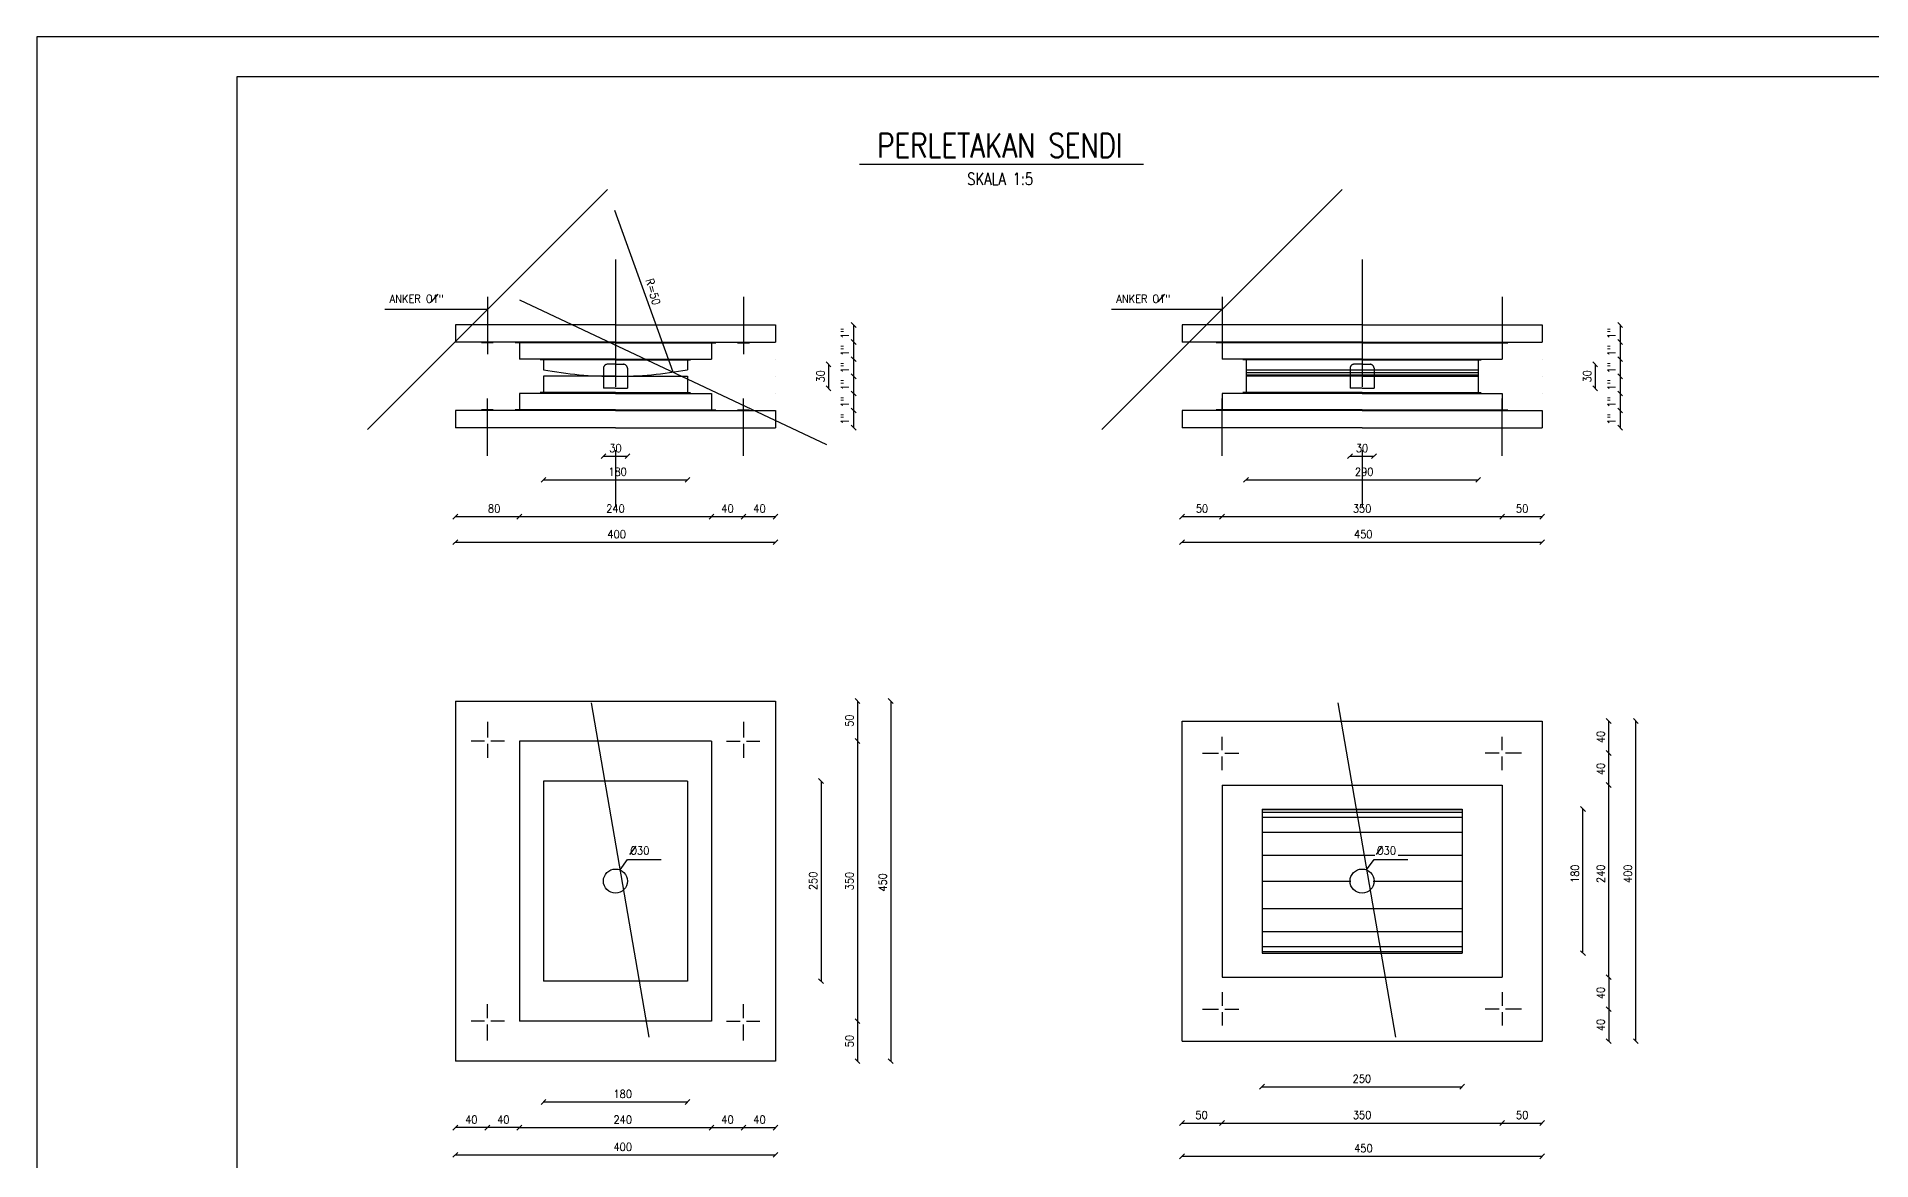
# Model space of a CAD drawing. Header units: metres. Extents: x 93.1 to 177.2, y 360.2 to 419.6.
# Drawn here: x 93.11 to 138.96, y 391.48 to 419.57 of the extents above; entities that cross this region are included whole.
import ezdxf
from ezdxf.enums import TextEntityAlignment as Align

# ---------------------------------------------------------------- set-up
doc = ezdxf.new("R2010")
doc.units = ezdxf.units.M
doc.header["$MEASUREMENT"] = 0
doc.header["$PDMODE"] = 33
doc.header["$PDSIZE"] = 0.0001
doc.linetypes.add('HIDDEN2', pattern=[4.7625, 3.175, -1.5875])
doc.layers.get('0').update_dxf_attribs({"linetype": 'CONTINUOUS'})
doc.layers.get('DEFPOINTS').update_dxf_attribs({"linetype": 'CONTINUOUS'})
for name, color, linetype in [('1', 1, 'CONTINUOUS'), ('2', 2, 'CONTINUOUS'), ('2000', 7, 'CONTINUOUS'), ('3', 3, 'CONTINUOUS'), ('4', 4, 'CONTINUOUS'), ('6', 6, 'CONTINUOUS'), ('7', 7, 'CONTINUOUS'), ('8', 8, 'CONTINUOUS'), ('9', 9, 'CONTINUOUS')]:
    doc.layers.add(name, color=color, linetype=linetype)
doc.styles.get("Standard").update_dxf_attribs({"font": 'Simplex.shx', "width": 0.9})
doc.dimstyles.new('A', dxfattribs={"dimscale": 0, "dimtxt": 0.08, "dimasz": 0.06, "dimexe": 0.1, "dimexo": 0.1, "dimgap": 0.04, "dimtad": 1, "dimrnd": 0.0001, "dimzin": 0, "dimdsep": 46, "dimtxsty": 'Standard', "dimblk1": 'OBLIQUE', "dimblk2": 'OBLIQUE', "dimsah": 1, "dimcen": 0, "dimse1": 1, "dimse2": 1, "dimclrd": 256, "dimclre": 256, "dimclrt": 256, "dimaunit": 1, "dimadec": 0, "dimazin": 0, "dimtfac": 0.1, "dimtdec": 1, "dimtofl": 0, "dimtmove": 0, "dimatfit": 1, "dimldrblk": 'OBLIQUE', "dimfxl": 1, "dimtolj": 1, "dimtzin": 0, "dimarcsym": 0})

# ---------------------------------------------------------------- blocks, each defined once
blk = doc.blocks.new('_OBLIQUE')
at = {"color": 0, "linetype": 'ByBlock'}
blk.add_line((-0.5, -0.5), (0.5, 0.5), dxfattribs=at)

msp = doc.modelspace()

# ---------------------------------------------------------------- hatches: boundary and pattern name
at = {"layer": '1'}
h = msp.add_hatch(dxfattribs=at)
h.set_pattern_fill('LINE', color=256, scale=0.02, style=0)
h.set_pattern_definition([(0, (-379.45827, -553.95912), (0, 0.0635), [])])
h.paths.add_polyline_path([(125.929, 411.08), (125.929, 411.244), (123.329, 411.244), (123.329, 411.08)])
h.paths.add_polyline_path([(129.129, 411.08), (129.129, 411.244), (126.529, 411.244), (126.529, 411.08)])
h.paths.add_polyline_path([(126.229, 411.08), (126.229, 411.244), (125.929, 411.244), (125.929, 411.08)])
h.paths.add_polyline_path([(126.529, 411.08), (126.529, 411.244), (126.229, 411.244), (126.229, 411.08)])

# ---------------------------------------------------------------- linework, layer by layer
for p, q in [((123.329, 411.244), (129.129, 411.244)), ((123.729, 400.255), (128.729, 400.255)), ((123.729, 400.19), (128.729, 400.19)), ((123.729, 400.065), (128.729, 400.065)), ((123.729, 399.684), (128.729, 399.684)), ((123.729, 399.112), (126.548, 399.112)), ((127.128, 399.112), (128.729, 399.112)), ((123.729, 398.464), (125.951, 398.464)), ((126.506, 398.464), (128.729, 398.464)), ((123.729, 397.779), (128.729, 397.779)), ((123.729, 397.207), (128.729, 397.207)), ((123.729, 396.826), (128.729, 396.826)), ((123.729, 396.701), (128.729, 396.701))]:
    msp.add_line(p, q, dxfattribs=at)
at = {"layer": '2', "linetype": 'HIDDEN2'}
for p, q in [((107.569, 413.996), (107.569, 407.807)), ((126.229, 413.996), (126.229, 407.807))]:
    msp.add_line(p, q, dxfattribs=at)
at = {"layer": '2'}
for p, q in [((102.976, 412.938), (103.136, 413.13)), ((121.135, 412.938), (121.296, 413.13)), ((107.926, 399.124), (108.085, 399.334)), ((126.586, 399.124), (126.744, 399.334))]:
    msp.add_line(p, q, dxfattribs=at)
at = {"layer": '2', "linetype": 'ByBlock'}
for p, q in [((113.522, 412.364), (113.522, 411.936)), ((132.682, 412.364), (132.682, 411.936)), ((113.522, 411.936), (113.522, 411.508)), ((132.682, 411.936), (132.682, 411.508)), ((112.896, 411.38), (112.896, 410.78)), ((113.522, 411.508), (113.522, 411.08)), ((132.056, 411.38), (132.056, 410.78)), ((132.682, 411.508), (132.682, 411.08)), ((113.522, 411.08), (113.522, 410.652)), ((132.682, 411.08), (132.682, 410.652)), ((113.522, 410.652), (113.522, 410.224)), ((132.682, 410.652), (132.682, 410.224)), ((113.522, 410.224), (113.522, 409.796)), ((132.682, 410.224), (132.682, 409.796)), ((107.269, 409.084), (107.869, 409.084)), ((125.929, 409.084), (126.529, 409.084)), ((105.769, 408.494), (109.369, 408.494)), ((123.329, 408.494), (129.129, 408.494)), ((103.569, 407.573), (105.169, 407.573)), ((105.169, 407.573), (109.969, 407.573)), ((109.969, 407.573), (110.769, 407.573)), ((110.769, 407.573), (111.569, 407.573)), ((121.729, 407.573), (122.729, 407.573)), ((122.729, 407.573), (129.729, 407.573)), ((129.729, 407.573), (130.729, 407.573)), ((103.569, 406.933), (111.569, 406.933)), ((121.729, 406.933), (130.729, 406.933)), ((113.617, 402.964), (113.617, 401.964)), ((114.449, 402.964), (114.449, 393.964)), ((132.393, 401.664), (132.393, 402.464)), ((133.073, 394.464), (133.073, 402.464)), ((113.617, 401.964), (113.617, 394.964)), ((132.393, 400.864), (132.393, 401.664)), ((112.708, 400.964), (112.708, 395.964)), ((132.393, 396.064), (132.393, 400.864)), ((131.75, 396.664), (131.75, 400.264)), ((132.393, 396.064), (132.393, 395.264)), ((132.393, 395.264), (132.393, 394.464)), ((113.617, 394.964), (113.617, 393.964)), ((123.729, 393.324), (128.729, 393.324)), ((105.769, 392.942), (109.369, 392.942)), ((104.369, 392.3), (103.569, 392.3)), ((105.169, 392.3), (104.369, 392.3)), ((105.169, 392.3), (109.969, 392.3)), ((109.969, 392.3), (110.769, 392.3)), ((110.769, 392.3), (111.569, 392.3)), ((121.729, 392.416), (122.729, 392.416)), ((122.729, 392.416), (129.729, 392.416)), ((129.729, 392.416), (130.729, 392.416)), ((103.569, 391.62), (111.569, 391.62)), ((121.729, 391.584), (130.729, 391.584))]:
    msp.add_line(p, q, dxfattribs=at)
at = {"layer": '2', "color": 0, "linetype": 'ByBlock'}
for p in [(111.569, 412.364), (130.729, 412.364), (111.569, 411.936), (111.569, 411.936), (113.522, 411.936), (130.729, 411.936), (130.729, 411.936), (132.682, 411.936), (107.569, 411.38), (111.569, 411.508), (111.569, 411.508), (113.522, 411.508), (126.229, 411.38), (130.729, 411.508), (130.729, 411.508), (132.682, 411.508), (111.569, 411.08), (111.569, 411.08), (113.522, 411.08), (130.729, 411.08), (130.729, 411.08), (132.682, 411.08), (105.769, 410.652), (107.269, 410.78), (107.569, 410.78), (107.869, 410.78), (109.369, 410.652), (111.569, 410.652), (111.569, 410.652), (112.896, 410.78), (113.522, 410.652), (123.329, 410.652), (125.929, 410.78), (126.229, 410.78), (126.529, 410.78), (129.129, 410.652), (130.729, 410.652), (130.729, 410.652), (132.056, 410.78), (132.682, 410.652), (111.569, 410.224), (111.569, 410.224), (113.522, 410.224), (130.729, 410.224), (130.729, 410.224), (132.682, 410.224), (103.569, 409.796), (103.569, 409.796), (105.169, 409.796), (105.169, 409.796), (109.969, 409.796), (109.969, 409.796), (111.569, 409.796), (111.569, 409.796), (111.569, 409.796), (113.522, 409.796), (121.729, 409.796), (121.729, 409.796), (122.729, 409.796), (122.729, 409.796), (129.729, 409.796), (130.729, 409.796), (130.729, 409.796), (130.729, 409.796), (132.682, 409.796), (107.869, 409.084), (110.769, 409.094), (110.769, 409.094), (126.529, 409.084), (129.729, 409.094), (109.369, 408.494), (129.129, 408.494), (105.169, 407.573), (109.969, 407.573), (110.769, 407.573), (111.569, 407.573), (122.729, 407.573), (129.729, 407.573), (130.729, 407.573), (111.569, 406.933), (130.729, 406.933), (111.569, 402.964), (111.569, 402.964), (130.729, 402.464), (130.729, 402.464), (132.393, 402.464), (133.073, 402.464), (111.176, 401.964), (111.176, 401.964), (113.617, 401.964), (129.305, 401.664), (129.305, 401.664), (132.393, 401.664), (109.369, 400.964), (129.729, 400.864), (129.729, 400.864), (132.393, 400.864), (128.729, 400.264), (131.75, 400.264), (123.729, 396.664), (128.729, 396.664), (128.729, 396.664), (105.769, 395.964), (109.369, 395.964), (109.369, 395.964), (112.708, 395.964), (129.729, 396.064), (129.729, 396.064), (129.729, 396.064), (129.729, 396.064), (110.769, 395.387), (110.769, 395.387), (129.815, 395.264), (129.815, 395.264), (132.393, 395.264), (104.369, 394.877), (104.369, 394.877), (105.169, 394.964), (105.169, 394.964), (109.969, 394.964), (109.969, 394.964), (109.969, 394.964), (109.969, 394.964), (113.617, 394.964), (122.729, 394.857), (122.729, 394.857), (121.729, 394.464), (121.729, 394.464), (130.729, 394.464), (130.729, 394.464), (130.729, 394.464), (130.729, 394.464), (132.393, 394.464), (103.569, 393.964), (103.569, 393.964), (111.569, 393.964), (111.569, 393.964), (111.569, 393.964), (111.569, 393.964), (113.617, 393.964), (114.449, 393.964), (128.729, 393.324), (109.369, 392.942), (103.569, 392.3), (104.369, 392.3), (109.969, 392.3), (110.769, 392.3), (111.569, 392.3), (122.729, 392.416), (129.729, 392.416), (130.729, 392.416), (111.569, 391.62), (130.729, 391.584)]:
    msp.add_point(p, dxfattribs=at)
at = {"layer": '2000', "color": 71}
msp.add_lwpolyline([(93.105, 360.169), (177.205, 360.169), (177.205, 419.569), (93.105, 419.569)], close=True, dxfattribs=at)
at = {"layer": '2000', "color": 76}
msp.add_lwpolyline([(98.105, 361.169), (176.205, 361.169), (176.205, 418.569), (98.105, 418.569)], close=True, dxfattribs=at)
at = {"layer": '3'}
for centre in [(107.569, 398.464), (126.229, 398.464)]:
    msp.add_circle(centre, 0.3, dxfattribs=at)
at = {"layer": '4'}
for p, q in [((107.569, 412.364), (103.569, 412.364)), ((103.569, 412.364), (103.569, 411.936)), ((107.569, 412.364), (111.569, 412.364)), ((111.569, 412.364), (111.569, 411.936)), ((121.729, 412.364), (121.729, 411.936)), ((126.229, 412.364), (121.729, 412.364)), ((126.229, 412.364), (130.729, 412.364)), ((130.729, 412.364), (130.729, 411.936)), ((107.569, 411.936), (103.569, 411.936)), ((105.169, 411.936), (105.169, 411.508)), ((107.569, 411.936), (111.569, 411.936)), ((109.969, 411.936), (109.969, 411.508)), ((126.229, 411.936), (121.729, 411.936)), ((122.729, 411.936), (122.729, 411.508)), ((126.229, 411.936), (130.729, 411.936)), ((129.729, 411.936), (129.729, 411.508)), ((107.569, 411.508), (105.169, 411.508)), ((105.769, 411.508), (105.769, 411.244)), ((107.569, 411.508), (109.969, 411.508)), ((109.369, 411.508), (109.369, 411.244)), ((126.229, 411.508), (122.729, 411.508)), ((123.329, 411.508), (123.329, 411.08)), ((126.229, 411.508), (129.729, 411.508)), ((129.129, 411.508), (129.129, 411.08)), ((105.769, 411.08), (105.769, 410.652)), ((107.569, 411.08), (105.769, 411.08)), ((107.569, 411.08), (109.369, 411.08)), ((109.369, 411.08), (109.369, 410.652)), ((126.229, 411.08), (123.329, 411.08)), ((123.329, 411.08), (123.329, 410.652)), ((126.229, 411.08), (129.129, 411.08)), ((129.129, 411.08), (129.129, 410.652)), ((105.169, 410.652), (105.169, 410.224)), ((107.569, 410.652), (105.169, 410.652)), ((107.569, 410.652), (109.969, 410.652)), ((109.969, 410.652), (109.969, 410.224)), ((126.229, 410.652), (122.729, 410.652)), ((122.729, 410.652), (122.729, 410.224)), ((126.229, 410.652), (129.729, 410.652)), ((129.729, 410.652), (129.729, 410.224)), ((103.569, 410.224), (103.569, 409.796)), ((107.569, 410.224), (103.569, 410.224)), ((107.569, 410.224), (111.569, 410.224)), ((111.569, 410.224), (111.569, 409.796)), ((126.229, 410.224), (121.729, 410.224)), ((121.729, 410.224), (121.729, 409.796)), ((126.229, 410.224), (130.729, 410.224)), ((130.729, 410.224), (130.729, 409.796)), ((107.569, 409.796), (103.569, 409.796)), ((107.569, 409.796), (111.569, 409.796)), ((126.229, 409.796), (121.729, 409.796)), ((126.229, 409.796), (130.729, 409.796)), ((103.569, 402.964), (111.569, 402.964)), ((103.569, 402.964), (103.569, 393.964)), ((111.569, 402.964), (111.569, 393.964)), ((121.729, 402.464), (130.729, 402.464)), ((121.729, 394.464), (121.729, 402.464)), ((130.729, 402.464), (130.729, 394.464)), ((121.729, 394.464), (130.729, 394.464)), ((111.569, 393.964), (103.569, 393.964))]:
    msp.add_line(p, q, dxfattribs=at)
at = {"layer": '4', "linetype": 'HIDDEN2'}
for p, q in [((107.569, 411.38), (107.369, 411.38)), ((107.569, 411.38), (107.769, 411.38)), ((126.229, 411.38), (126.029, 411.38)), ((126.229, 411.38), (126.429, 411.38)), ((107.269, 411.28), (107.269, 410.78)), ((107.869, 411.28), (107.869, 410.78)), ((125.929, 411.28), (125.929, 410.78)), ((126.529, 411.28), (126.529, 410.78)), ((107.569, 410.78), (107.269, 410.78)), ((107.569, 410.78), (107.869, 410.78)), ((126.229, 410.78), (125.929, 410.78)), ((126.229, 410.78), (126.529, 410.78))]:
    msp.add_line(p, q, dxfattribs=at)
for centre, start, end in [((107.369, 411.28), 90, 180), ((107.769, 411.28), 0, 90), ((126.029, 411.28), 90, 180), ((126.429, 411.28), 0, 90)]:
    msp.add_arc(centre, 0.1, start, end, dxfattribs=at)
at = {"layer": '4'}
for start, end in [(259.6302, 270), (270, 280.3698)]:
    msp.add_arc((107.569, 421.08), 10, start, end, dxfattribs=at)
at = {"layer": '6'}
for p, q in [((120.768, 416.375), (113.67, 416.375)), ((109.969, 401.964), (105.169, 401.964)), ((105.169, 401.964), (105.169, 394.964)), ((109.969, 401.964), (109.969, 394.964)), ((109.369, 400.964), (105.769, 400.964)), ((105.769, 400.964), (105.769, 395.964)), ((109.369, 400.964), (109.369, 395.964)), ((122.729, 400.864), (129.729, 400.864)), ((122.729, 400.864), (122.729, 396.064)), ((129.729, 400.864), (129.729, 396.064)), ((123.729, 400.264), (128.729, 400.264)), ((123.729, 400.264), (123.729, 396.664)), ((128.729, 400.264), (128.729, 396.664)), ((123.729, 396.664), (128.729, 396.664)), ((109.369, 395.964), (105.769, 395.964)), ((122.729, 396.064), (129.729, 396.064)), ((109.969, 394.964), (105.169, 394.964))]:
    msp.add_line(p, q, dxfattribs=at)
at = {"layer": '7'}
for p, q in [((104.369, 402.447), (104.369, 402.051)), ((110.769, 402.447), (110.769, 402.051)), ((104.293, 401.964), (103.962, 401.964)), ((104.369, 401.89), (104.369, 401.54)), ((104.795, 401.964), (104.454, 401.964)), ((110.343, 401.964), (110.684, 401.964)), ((110.769, 401.89), (110.769, 401.54)), ((110.845, 401.964), (111.176, 401.964)), ((122.245, 401.664), (122.642, 401.664)), ((122.729, 401.739), (122.729, 402.071)), ((122.802, 401.664), (123.152, 401.664)), ((129.655, 401.664), (129.305, 401.664)), ((129.729, 401.739), (129.729, 402.071)), ((130.212, 401.664), (129.815, 401.664)), ((122.729, 401.238), (122.729, 401.579)), ((129.729, 401.238), (129.729, 401.579)), ((104.369, 395.038), (104.369, 395.387)), ((110.769, 395.038), (110.769, 395.387)), ((122.245, 395.264), (122.642, 395.264)), ((122.729, 395.689), (122.729, 395.349)), ((122.802, 395.264), (123.152, 395.264)), ((129.655, 395.264), (129.305, 395.264)), ((129.729, 395.689), (129.729, 395.349)), ((130.212, 395.264), (129.815, 395.264)), ((104.293, 394.964), (103.962, 394.964)), ((104.369, 394.48), (104.369, 394.877)), ((104.795, 394.964), (104.454, 394.964)), ((110.343, 394.964), (110.684, 394.964)), ((110.769, 394.48), (110.769, 394.877)), ((110.845, 394.964), (111.176, 394.964)), ((122.729, 395.188), (122.729, 394.857)), ((129.729, 395.188), (129.729, 394.857))]:
    msp.add_line(p, q, dxfattribs=at)
at = {"layer": '8'}
for p, q in [((107.569, 411.916), (105.061, 411.916)), ((107.569, 411.916), (110.078, 411.916)), ((126.229, 411.916), (122.62, 411.916)), ((126.229, 411.916), (129.837, 411.916)), ((107.569, 411.488), (105.689, 411.488)), ((107.569, 411.488), (109.449, 411.488)), ((126.229, 411.488), (123.249, 411.488)), ((126.229, 411.488), (129.209, 411.488)), ((107.569, 410.672), (105.689, 410.672)), ((107.569, 410.672), (109.449, 410.672)), ((126.229, 410.672), (123.249, 410.672)), ((126.229, 410.672), (129.209, 410.672)), ((107.569, 410.244), (105.061, 410.244)), ((107.569, 410.244), (110.078, 410.244)), ((126.229, 410.244), (122.62, 410.244)), ((126.229, 410.244), (129.837, 410.244))]:
    msp.add_line(p, q, dxfattribs=at)
at = {"layer": '9', "linetype": 'HIDDEN2'}
for p, q in [((104.369, 413.067), (104.369, 411.636)), ((110.769, 413.067), (110.769, 411.636)), ((122.729, 413.067), (122.729, 411.636)), ((129.729, 413.067), (129.729, 411.636)), ((104.369, 409.094), (104.369, 410.525)), ((110.769, 409.094), (110.769, 410.525)), ((122.729, 409.094), (122.729, 410.525)), ((129.729, 409.094), (129.729, 410.525))]:
    msp.add_line(p, q, dxfattribs=at)
at = {"layer": '9'}
for p, q in [((104.516, 411.92), (104.222, 411.92)), ((110.622, 411.92), (110.916, 411.92)), ((122.876, 411.92), (122.582, 411.92)), ((129.582, 411.92), (129.876, 411.92)), ((104.516, 410.241), (104.222, 410.241)), ((110.622, 410.241), (110.916, 410.241)), ((122.876, 410.241), (122.582, 410.241)), ((129.582, 410.241), (129.876, 410.241))]:
    msp.add_line(p, q, dxfattribs=at)
at = {"layer": 'DEFPOINTS', "color": 0, "linetype": 'ByBlock'}
for p in [(107.824, 411.084), (126.484, 411.084)]:
    msp.add_point(p, dxfattribs=at)

# ---------------------------------------------------------------- block references
at = {"layer": '2', "linetype": 'ByBlock', "xscale": 0.12, "yscale": 0.12, "zscale": 0.12}
for p, rotation in [((113.522, 412.364), 90), ((132.682, 412.364), 90), ((113.522, 411.936), 270), ((113.522, 411.936), 90), ((132.682, 411.936), 90), ((132.682, 411.936), 270), ((112.896, 411.38), 90), ((113.522, 411.508), 270), ((113.522, 411.508), 90), ((132.056, 411.38), 90), ((132.682, 411.508), 90), ((132.682, 411.508), 270), ((112.896, 410.78), 270), ((113.522, 411.08), 270), ((113.522, 411.08), 90), ((132.056, 410.78), 270), ((132.682, 411.08), 90), ((132.682, 411.08), 270), ((113.522, 410.652), 270), ((113.522, 410.652), 90), ((132.682, 410.652), 90), ((132.682, 410.652), 270), ((113.522, 410.224), 270), ((113.522, 410.224), 90), ((132.682, 410.224), 90), ((132.682, 410.224), 270), ((113.522, 409.796), 270), ((132.682, 409.796), 270), ((107.269, 409.084), 180), ((125.929, 409.084), 180), ((105.769, 408.494), 180), ((123.329, 408.494), 180), ((103.569, 407.573), 180), ((105.169, 407.573), 180), ((109.969, 407.573), 180), ((110.769, 407.573), 180), ((121.729, 407.573), 180), ((122.729, 407.573), 180), ((129.729, 407.573), 180), ((103.569, 406.933), 180), ((121.729, 406.933), 180), ((113.617, 402.964), 90), ((114.449, 402.964), 90), ((132.393, 402.464), 90), ((133.073, 402.464), 90), ((113.617, 401.964), 270), ((113.617, 401.964), 90), ((132.393, 401.664), 270), ((132.393, 401.664), 90), ((112.708, 400.964), 90), ((132.393, 400.864), 270), ((132.393, 400.864), 90), ((131.75, 400.264), 90), ((131.75, 396.664), 270), ((112.708, 395.964), 270), ((132.393, 396.064), 90), ((132.393, 396.064), 270), ((132.393, 395.264), 90), ((132.393, 395.264), 270), ((113.617, 394.964), 270), ((113.617, 394.964), 90), ((132.393, 394.464), 270), ((133.073, 394.464), 270), ((113.617, 393.964), 270), ((114.449, 393.964), 270), ((105.769, 392.942), 180), ((123.729, 393.324), 180), ((103.569, 392.3), 180), ((104.369, 392.3), 180), ((105.169, 392.3), 180), ((109.969, 392.3), 180), ((110.769, 392.3), 180), ((121.729, 392.416), 180), ((122.729, 392.416), 180), ((129.729, 392.416), 180), ((103.569, 391.62), 180), ((121.729, 391.584), 180)]:
    msp.add_blockref('_OBLIQUE', p, dxfattribs=dict(at, rotation=rotation))
for p in [(107.869, 409.084), (126.529, 409.084), (109.369, 408.494), (129.129, 408.494), (105.169, 407.573), (109.969, 407.573), (110.769, 407.573), (111.569, 407.573), (122.729, 407.573), (129.729, 407.573), (130.729, 407.573), (111.569, 406.933), (130.729, 406.933), (109.369, 392.942), (128.729, 393.324), (104.369, 392.3), (105.169, 392.3), (109.969, 392.3), (110.769, 392.3), (111.569, 392.3), (122.729, 392.416), (129.729, 392.416), (130.729, 392.416), (111.569, 391.62), (130.729, 391.584)]:
    msp.add_blockref('_OBLIQUE', p, dxfattribs=at)

# ---------------------------------------------------------------- texts
at = {"layer": '2', "width": 0.9}
for s, p in [('ANKER O1"', (101.927, 412.919)), ('ANKER O1"', (120.087, 412.919)), ('O30', (107.938, 399.125)), ('O30', (126.598, 399.125))]:
    msp.add_text(s, height=0.2, dxfattribs=at).set_placement(p)
at = {"layer": '2', "linetype": 'ByBlock', "char_height": 0.2, "attachment_point": 5}
for s, insert, rotation in [('R=50', (108.51, 413.195), 285.799), ('\\A1;1"', (113.303, 412.15), 90), ('\\A1;1"', (132.463, 412.15), 90), ('\\A1;1"', (113.303, 411.722), 90), ('\\A1;1"', (132.463, 411.722), 90), ('\\A1;1"', (113.303, 411.294), 90), ('\\A1;1"', (132.463, 411.294), 90), ('\\A1;30', (112.696, 411.08), 90), ('\\A1;1"', (113.303, 410.866), 90), ('\\A1;30', (131.856, 411.08), 90), ('\\A1;1"', (132.463, 410.866), 90), ('\\A1;1"', (113.303, 410.438), 90), ('\\A1;1"', (132.463, 410.438), 90), ('\\A1;1"', (113.303, 410.01), 90), ('\\A1;1"', (132.463, 410.01), 90), ('\\A1;50', (113.417, 402.474), 90), ('\\A1;40', (132.193, 402.064), 90), ('\\A1;40', (132.193, 401.264), 90), ('\\A1;250', (112.508, 398.468), 90), ('\\A1;350', (113.417, 398.464), 90), ('\\A1;450', (114.249, 398.43), 90), ('\\A1;180', (131.55, 398.646), 90), ('\\A1;240', (132.193, 398.646), 90), ('\\A1;400', (132.873, 398.646), 90), ('\\A1;40', (132.193, 395.664), 90), ('\\A1;40', (132.193, 394.864), 90), ('\\A1;50', (113.417, 394.464), 90)]:
    msp.add_mtext(s, dxfattribs=dict(at, insert=insert, rotation=rotation))
for s, insert in [('\\A1;30', (107.569, 409.284)), ('\\A1;30', (126.229, 409.284)), ('\\A1;180', (107.623, 408.694)), ('\\A1;290', (126.283, 408.694)), ('\\A1;80', (104.537, 407.773)), ('\\A1;240', (107.569, 407.773)), ('\\A1;40', (110.369, 407.773)), ('\\A1;40', (111.169, 407.773)), ('\\A1;50', (122.229, 407.773)), ('\\A1;350', (126.229, 407.773)), ('\\A1;50', (130.229, 407.773)), ('\\A1;400', (107.6, 407.133)), ('\\A1;450', (126.259, 407.133)), ('\\A1;250', (126.225, 393.524)), ('\\A1;180', (107.751, 393.142)), ('\\A1;40', (103.969, 392.5)), ('\\A1;40', (104.769, 392.5)), ('\\A1;240', (107.751, 392.5)), ('\\A1;40', (110.369, 392.5)), ('\\A1;40', (111.169, 392.5)), ('\\A1;50', (122.218, 392.616)), ('\\A1;350', (126.229, 392.616)), ('\\A1;50', (130.229, 392.616)), ('\\A1;400', (107.751, 391.82)), ('\\A1;450', (126.262, 391.784))]:
    msp.add_mtext(s, dxfattribs=dict(at, insert=insert))
at = {"layer": '3', "width": 0.8}
msp.add_text('SKALA 1:5', height=0.3, dxfattribs=at).set_placement((117.186, 415.864), align=Align.CENTER)
at = {"layer": '6', "width": 0.8}
msp.add_text('PERLETAKAN SENDI', height=0.6, dxfattribs=at).set_placement((117.178, 416.55), align=Align.CENTER)

# ---------------------------------------------------------------- leaders
at = {"layer": '2'}
for points in [[(104.369, 412.751), (101.807, 412.751)], [(122.729, 412.751), (119.967, 412.751)], [(109.009, 411.185), (107.555, 415.222)], [(107.684, 398.741), (107.868, 399.002), (108.712, 399.002)], [(126.344, 398.741), (126.528, 399.002), (127.371, 399.002)]]:
    msp.add_leader(points, dimstyle='A', override={"dimscale": 1, "dimtxt": 10, "dimasz": 6, "dimgap": 5, "dimdec": 0}, dxfattribs=at)

doc.saveas('drawing.dxf')
